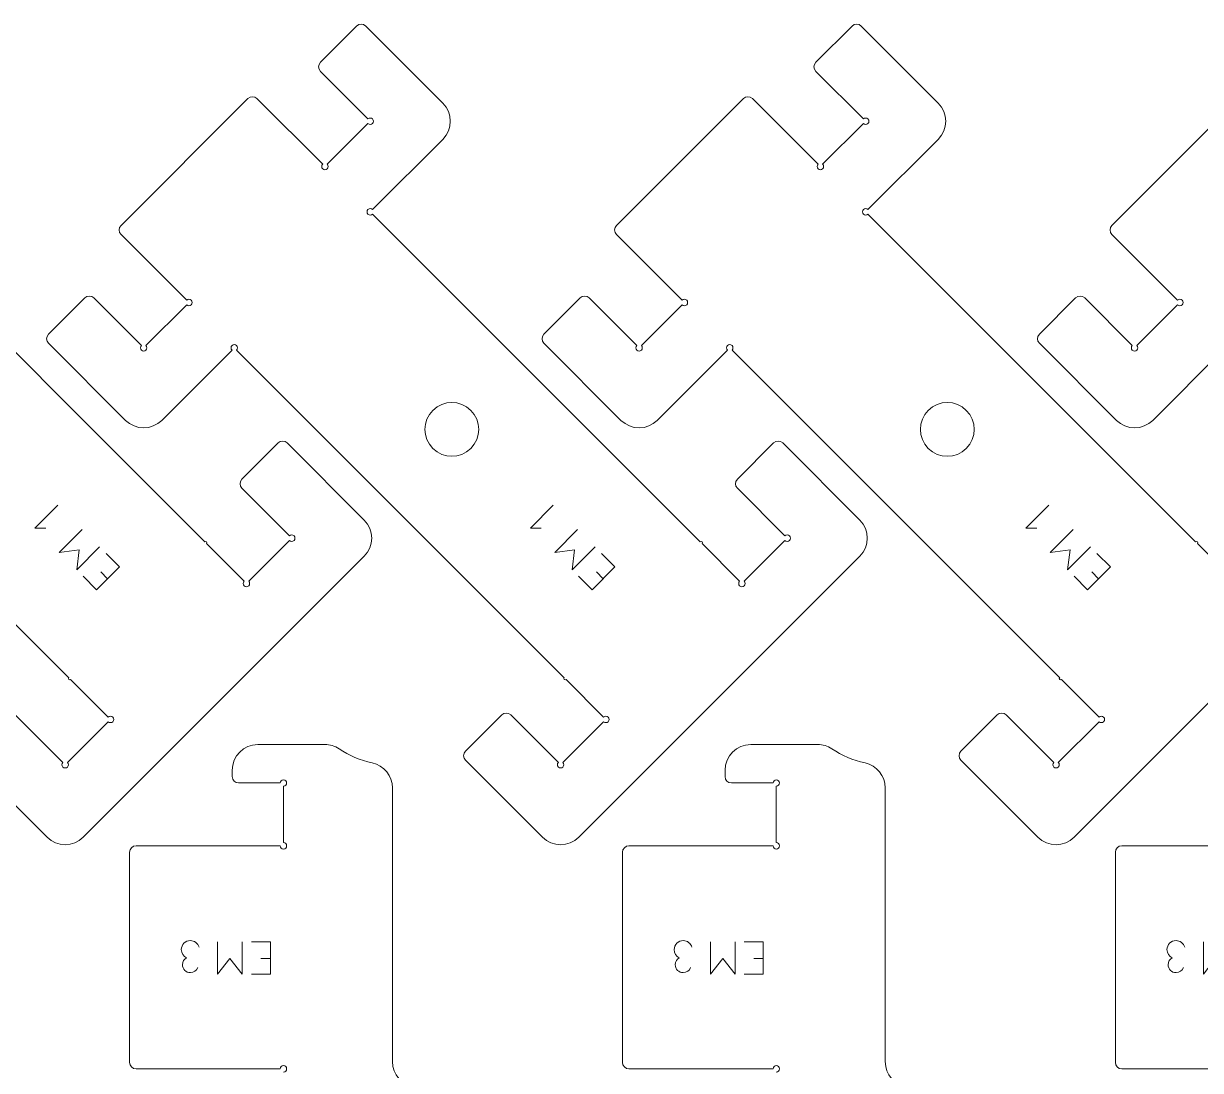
# Model space of a CAD drawing. Header units: inches. Extents: x 2 to 349, y -345 to -5.
# Drawn here: x 78.7 to 170.5, y -179.8 to -98.1 of the extents above; entities that cross this region are included whole.
import ezdxf

# ---------------------------------------------------------------- set-up
doc = ezdxf.new("R2010")
doc.units = ezdxf.units.IN
doc.header["$MEASUREMENT"] = 0
for name, color, linetype in [('exterieur', 7, 'Continuous'), ('gravure', 7, 'Continuous'), ('interieur', 7, 'Continuous')]:
    doc.layers.add(name, color=color, linetype=linetype)

# ---------------------------------------------------------------- blocks, each defined once
blk = doc.blocks.new('block 660')
at = {"layer": 'exterieur', "lineweight": 0}
blk.add_lwpolyline([(85.298, -152.559), (82.117, -155.741)], dxfattribs=at)
blk = doc.blocks.new('block 661')
at = {"layer": 'exterieur', "lineweight": 0}
blk.add_lwpolyline([(82.364, -149.271), (85.298, -152.205)], dxfattribs=at)
blk = doc.blocks.new('block 662')
at = {"layer": 'exterieur', "lineweight": 0}
blk.add_lwpolyline([(56.66, -123.567), (82.222, -149.129)], dxfattribs=at)
blk = doc.blocks.new('block 676')
at = {"layer": 'exterieur', "lineweight": 0}
blk.add_lwpolyline([(92.829, -138.523), (67.267, -112.961)], dxfattribs=at)
blk = doc.blocks.new('block 677')
at = {"layer": 'exterieur', "lineweight": 0}
blk.add_lwpolyline([(95.905, -141.598), (92.97, -138.664)], dxfattribs=at)
blk = doc.blocks.new('block 678')
at = {"layer": 'exterieur', "lineweight": 0}
blk.add_lwpolyline([(99.441, -138.417), (96.259, -141.598)], dxfattribs=at)
blk = doc.blocks.new('block 679')
at = {"layer": 'exterieur', "lineweight": 0}
blk.add_lwpolyline([(95.728, -134.351), (99.44, -138.063)], dxfattribs=at)
blk = doc.blocks.new('block 680')
at = {"layer": 'exterieur', "lineweight": 0}
blk.add_lwpolyline([(98.557, -130.815), (95.728, -133.644)], dxfattribs=at)
blk = doc.blocks.new('block 681')
at = {"layer": 'exterieur', "lineweight": 0}
blk.add_lwpolyline([(105.274, -136.826), (99.264, -130.815)], dxfattribs=at)
blk = doc.blocks.new('block 682')
at = {"layer": 'exterieur', "lineweight": 0}
blk.add_lwpolyline([(83.353, -161.574), (105.274, -139.653)], dxfattribs=at)
blk = doc.blocks.new('block 683')
at = {"layer": 'exterieur', "lineweight": 0}
blk.add_lwpolyline([(74.515, -155.563), (80.525, -161.574)], dxfattribs=at)
blk = doc.blocks.new('block 685')
at = {"layer": 'exterieur', "lineweight": 0}
blk.add_lwpolyline([(81.762, -155.741), (78.05, -152.028)], dxfattribs=at)
blk = doc.blocks.new('block 686')
at = {"layer": 'exterieur', "lineweight": 0}
blk.add_open_spline([(81.762, -155.741), (81.665, -155.838), (81.665, -155.996), (81.763, -156.094), (81.86, -156.192), (82.019, -156.192), (82.116, -156.094), (82.214, -155.996), (82.214, -155.838), (82.117, -155.741)], degree=3, knots=[0, 0, 0, 0, 1, 1, 1, 2, 2, 2, 3, 3, 3, 3], dxfattribs=at)
blk = doc.blocks.new('block 687')
at = {"layer": 'exterieur', "lineweight": 0}
blk.add_open_spline([(85.298, -152.559), (85.396, -152.656), (85.554, -152.656), (85.652, -152.559), (85.749, -152.461), (85.749, -152.302), (85.652, -152.205), (85.554, -152.107), (85.396, -152.107), (85.298, -152.205)], degree=3, knots=[0, 0, 0, 0, 1, 1, 1, 2, 2, 2, 3, 3, 3, 3], dxfattribs=at)
blk = doc.blocks.new('block 688')
at = {"layer": 'exterieur', "lineweight": 0}
blk.add_open_spline([(82.222, -149.129), (82.183, -149.168), (82.183, -149.231), (82.223, -149.271), (82.261, -149.309), (82.325, -149.309), (82.364, -149.271)], degree=3, knots=[0, 0, 0, 0, 1, 1, 1, 2, 2, 2, 2], dxfattribs=at)
blk = doc.blocks.new('block 703')
at = {"layer": 'exterieur', "lineweight": 0}
blk.add_open_spline([(92.97, -138.664), (93.009, -138.625), (93.009, -138.561), (92.97, -138.523), (92.931, -138.483), (92.868, -138.483), (92.829, -138.523)], degree=3, knots=[0, 0, 0, 0, 1, 1, 1, 2, 2, 2, 2], dxfattribs=at)
blk = doc.blocks.new('block 704')
at = {"layer": 'exterieur', "lineweight": 0}
blk.add_open_spline([(95.905, -141.598), (95.807, -141.696), (95.807, -141.854), (95.905, -141.952), (96.002, -142.05), (96.161, -142.05), (96.258, -141.952), (96.356, -141.854), (96.356, -141.696), (96.259, -141.598)], degree=3, knots=[0, 0, 0, 0, 1, 1, 1, 2, 2, 2, 3, 3, 3, 3], dxfattribs=at)
blk = doc.blocks.new('block 705')
at = {"layer": 'exterieur', "lineweight": 0}
blk.add_open_spline([(99.441, -138.417), (99.538, -138.514), (99.696, -138.514), (99.794, -138.417), (99.891, -138.319), (99.891, -138.16), (99.794, -138.063), (99.696, -137.965), (99.538, -137.965), (99.44, -138.063)], degree=3, knots=[0, 0, 0, 0, 1, 1, 1, 2, 2, 2, 3, 3, 3, 3], dxfattribs=at)
blk = doc.blocks.new('block 706')
at = {"layer": 'exterieur', "lineweight": 0}
blk.add_open_spline([(95.728, -133.644), (95.533, -133.839), (95.533, -134.155), (95.728, -134.351)], degree=3, dxfattribs=at)
blk = doc.blocks.new('block 707')
at = {"layer": 'exterieur', "lineweight": 0}
blk.add_open_spline([(99.264, -130.815), (99.069, -130.62), (98.752, -130.62), (98.557, -130.815)], degree=3, dxfattribs=at)
blk = doc.blocks.new('block 708')
at = {"layer": 'exterieur', "lineweight": 0}
blk.add_open_spline([(105.274, -139.653), (106.055, -138.873), (106.055, -137.606), (105.274, -136.826)], degree=3, dxfattribs=at)
blk = doc.blocks.new('block 709')
at = {"layer": 'exterieur', "lineweight": 0}
blk.add_open_spline([(80.525, -161.574), (81.306, -162.355), (82.573, -162.355), (83.353, -161.574)], degree=3, dxfattribs=at)
blk = doc.blocks.new('block 712')
at = {"layer": 'exterieur', "lineweight": 0}
blk.add_lwpolyline([(123.95, -152.559), (120.768, -155.741)], dxfattribs=at)
blk = doc.blocks.new('block 713')
at = {"layer": 'exterieur', "lineweight": 0}
blk.add_lwpolyline([(121.016, -149.271), (123.95, -152.205)], dxfattribs=at)
blk = doc.blocks.new('block 714')
at = {"layer": 'exterieur', "lineweight": 0}
blk.add_lwpolyline([(95.312, -123.567), (120.874, -149.129)], dxfattribs=at)
blk = doc.blocks.new('block 715')
at = {"layer": 'exterieur', "lineweight": 0}
blk.add_lwpolyline([(94.958, -123.567), (89.478, -129.047)], dxfattribs=at)
blk = doc.blocks.new('block 716')
at = {"layer": 'exterieur', "lineweight": 0}
blk.add_lwpolyline([(86.65, -129.047), (80.64, -123.037)], dxfattribs=at)
blk = doc.blocks.new('block 717')
at = {"layer": 'exterieur', "lineweight": 0}
blk.add_lwpolyline([(80.64, -122.33), (83.468, -119.501)], dxfattribs=at)
blk = doc.blocks.new('block 718')
at = {"layer": 'exterieur', "lineweight": 0}
blk.add_lwpolyline([(84.175, -119.501), (87.887, -123.214)], dxfattribs=at)
blk = doc.blocks.new('block 719')
at = {"layer": 'exterieur', "lineweight": 0}
blk.add_lwpolyline([(88.241, -123.213), (91.423, -120.032)], dxfattribs=at)
blk = doc.blocks.new('block 720')
at = {"layer": 'exterieur', "lineweight": 0}
blk.add_lwpolyline([(86.297, -114.551), (91.423, -119.678)], dxfattribs=at)
blk = doc.blocks.new('block 721')
at = {"layer": 'exterieur', "lineweight": 0}
blk.add_lwpolyline([(96.196, -103.945), (86.297, -113.845)], dxfattribs=at)
blk = doc.blocks.new('block 722')
at = {"layer": 'exterieur', "lineweight": 0}
blk.add_lwpolyline([(102.03, -109.071), (96.903, -103.945)], dxfattribs=at)
blk = doc.blocks.new('block 723')
at = {"layer": 'exterieur', "lineweight": 0}
blk.add_lwpolyline([(105.565, -105.889), (102.383, -109.071)], dxfattribs=at)
blk = doc.blocks.new('block 724')
at = {"layer": 'exterieur', "lineweight": 0}
blk.add_lwpolyline([(101.853, -101.824), (105.565, -105.536)], dxfattribs=at)
blk = doc.blocks.new('block 725')
at = {"layer": 'exterieur', "lineweight": 0}
blk.add_lwpolyline([(104.681, -98.288), (101.853, -101.117)], dxfattribs=at)
blk = doc.blocks.new('block 726')
at = {"layer": 'exterieur', "lineweight": 0}
blk.add_lwpolyline([(111.399, -104.299), (105.388, -98.288)], dxfattribs=at)
blk = doc.blocks.new('block 727')
at = {"layer": 'exterieur', "lineweight": 0}
blk.add_lwpolyline([(105.919, -112.607), (111.399, -107.127)], dxfattribs=at)
blk = doc.blocks.new('block 728')
at = {"layer": 'exterieur', "lineweight": 0}
blk.add_lwpolyline([(131.48, -138.523), (105.918, -112.961)], dxfattribs=at)
blk = doc.blocks.new('block 729')
at = {"layer": 'exterieur', "lineweight": 0}
blk.add_lwpolyline([(134.556, -141.598), (131.622, -138.664)], dxfattribs=at)
blk = doc.blocks.new('block 730')
at = {"layer": 'exterieur', "lineweight": 0}
blk.add_lwpolyline([(138.092, -138.417), (134.91, -141.598)], dxfattribs=at)
blk = doc.blocks.new('block 731')
at = {"layer": 'exterieur', "lineweight": 0}
blk.add_lwpolyline([(134.38, -134.351), (138.092, -138.063)], dxfattribs=at)
blk = doc.blocks.new('block 732')
at = {"layer": 'exterieur', "lineweight": 0}
blk.add_lwpolyline([(137.208, -130.815), (134.38, -133.644)], dxfattribs=at)
blk = doc.blocks.new('block 733')
at = {"layer": 'exterieur', "lineweight": 0}
blk.add_lwpolyline([(143.926, -136.826), (137.915, -130.815)], dxfattribs=at)
blk = doc.blocks.new('block 734')
at = {"layer": 'exterieur', "lineweight": 0}
blk.add_lwpolyline([(122.005, -161.574), (143.926, -139.653)], dxfattribs=at)
blk = doc.blocks.new('block 735')
at = {"layer": 'exterieur', "lineweight": 0}
blk.add_lwpolyline([(113.166, -155.563), (119.177, -161.574)], dxfattribs=at)
blk = doc.blocks.new('block 736')
at = {"layer": 'exterieur', "lineweight": 0}
blk.add_lwpolyline([(115.995, -152.028), (113.166, -154.857)], dxfattribs=at)
blk = doc.blocks.new('block 737')
at = {"layer": 'exterieur', "lineweight": 0}
blk.add_lwpolyline([(120.414, -155.741), (116.702, -152.028)], dxfattribs=at)
blk = doc.blocks.new('block 738')
at = {"layer": 'exterieur', "lineweight": 0}
blk.add_open_spline([(120.414, -155.741), (120.317, -155.838), (120.317, -155.996), (120.415, -156.094), (120.512, -156.192), (120.67, -156.192), (120.767, -156.094), (120.866, -155.996), (120.865, -155.838), (120.768, -155.741)], degree=3, knots=[0, 0, 0, 0, 1, 1, 1, 2, 2, 2, 3, 3, 3, 3], dxfattribs=at)
blk = doc.blocks.new('block 739')
at = {"layer": 'exterieur', "lineweight": 0}
blk.add_open_spline([(123.95, -152.559), (124.047, -152.656), (124.206, -152.656), (124.304, -152.559), (124.401, -152.461), (124.401, -152.302), (124.304, -152.205), (124.206, -152.107), (124.047, -152.107), (123.95, -152.205)], degree=3, knots=[0, 0, 0, 0, 1, 1, 1, 2, 2, 2, 3, 3, 3, 3], dxfattribs=at)
blk = doc.blocks.new('block 740')
at = {"layer": 'exterieur', "lineweight": 0}
blk.add_open_spline([(120.874, -149.129), (120.835, -149.168), (120.835, -149.231), (120.874, -149.271), (120.913, -149.309), (120.976, -149.309), (121.016, -149.271)], degree=3, knots=[0, 0, 0, 0, 1, 1, 1, 2, 2, 2, 2], dxfattribs=at)
blk = doc.blocks.new('block 741')
at = {"layer": 'exterieur', "lineweight": 0}
blk.add_open_spline([(95.312, -123.567), (95.409, -123.47), (95.409, -123.311), (95.312, -123.213), (95.215, -123.116), (95.056, -123.116), (94.958, -123.213), (94.861, -123.311), (94.861, -123.47), (94.958, -123.567)], degree=3, knots=[0, 0, 0, 0, 1, 1, 1, 2, 2, 2, 3, 3, 3, 3], dxfattribs=at)
blk = doc.blocks.new('block 742')
at = {"layer": 'exterieur', "lineweight": 0}
blk.add_open_spline([(86.65, -129.047), (87.431, -129.828), (88.697, -129.828), (89.478, -129.047)], degree=3, dxfattribs=at)
blk = doc.blocks.new('block 743')
at = {"layer": 'exterieur', "lineweight": 0}
blk.add_open_spline([(80.64, -122.33), (80.444, -122.525), (80.444, -122.841), (80.64, -123.037)], degree=3, dxfattribs=at)
blk = doc.blocks.new('block 744')
at = {"layer": 'exterieur', "lineweight": 0}
blk.add_open_spline([(84.175, -119.501), (83.98, -119.306), (83.663, -119.306), (83.468, -119.501)], degree=3, dxfattribs=at)
blk = doc.blocks.new('block 745')
at = {"layer": 'exterieur', "lineweight": 0}
blk.add_open_spline([(87.887, -123.214), (87.79, -123.311), (87.79, -123.469), (87.887, -123.567), (87.985, -123.665), (88.143, -123.665), (88.241, -123.567), (88.339, -123.469), (88.338, -123.311), (88.241, -123.213)], degree=3, knots=[0, 0, 0, 0, 1, 1, 1, 2, 2, 2, 3, 3, 3, 3], dxfattribs=at)
blk = doc.blocks.new('block 746')
at = {"layer": 'exterieur', "lineweight": 0}
blk.add_open_spline([(91.423, -120.032), (91.521, -120.129), (91.679, -120.129), (91.776, -120.032), (91.874, -119.934), (91.874, -119.776), (91.777, -119.678), (91.679, -119.58), (91.521, -119.581), (91.423, -119.678)], degree=3, knots=[0, 0, 0, 0, 1, 1, 1, 2, 2, 2, 3, 3, 3, 3], dxfattribs=at)
blk = doc.blocks.new('block 747')
at = {"layer": 'exterieur', "lineweight": 0}
blk.add_open_spline([(86.297, -113.845), (86.101, -114.04), (86.101, -114.356), (86.297, -114.551)], degree=3, dxfattribs=at)
blk = doc.blocks.new('block 748')
at = {"layer": 'exterieur', "lineweight": 0}
blk.add_open_spline([(96.903, -103.945), (96.708, -103.75), (96.391, -103.75), (96.196, -103.945)], degree=3, dxfattribs=at)
blk = doc.blocks.new('block 749')
at = {"layer": 'exterieur', "lineweight": 0}
blk.add_open_spline([(102.03, -109.071), (101.932, -109.169), (101.932, -109.328), (102.03, -109.425), (102.127, -109.523), (102.285, -109.523), (102.383, -109.425), (102.481, -109.327), (102.481, -109.169), (102.383, -109.071)], degree=3, knots=[0, 0, 0, 0, 1, 1, 1, 2, 2, 2, 3, 3, 3, 3], dxfattribs=at)
blk = doc.blocks.new('block 750')
at = {"layer": 'exterieur', "lineweight": 0}
blk.add_open_spline([(105.565, -105.889), (105.663, -105.987), (105.821, -105.987), (105.918, -105.889), (106.016, -105.792), (106.016, -105.634), (105.918, -105.536), (105.821, -105.438), (105.663, -105.438), (105.565, -105.536)], degree=3, knots=[0, 0, 0, 0, 1, 1, 1, 2, 2, 2, 3, 3, 3, 3], dxfattribs=at)
blk = doc.blocks.new('block 751')
at = {"layer": 'exterieur', "lineweight": 0}
blk.add_open_spline([(101.853, -101.117), (101.658, -101.312), (101.658, -101.629), (101.853, -101.824)], degree=3, dxfattribs=at)
blk = doc.blocks.new('block 752')
at = {"layer": 'exterieur', "lineweight": 0}
blk.add_open_spline([(105.388, -98.288), (105.193, -98.093), (104.877, -98.093), (104.681, -98.288)], degree=3, dxfattribs=at)
blk = doc.blocks.new('block 753')
at = {"layer": 'exterieur', "lineweight": 0}
blk.add_open_spline([(111.399, -107.127), (112.18, -106.346), (112.18, -105.08), (111.399, -104.299)], degree=3, dxfattribs=at)
blk = doc.blocks.new('block 754')
at = {"layer": 'exterieur', "lineweight": 0}
blk.add_open_spline([(105.919, -112.607), (105.821, -112.509), (105.663, -112.509), (105.565, -112.607), (105.467, -112.705), (105.467, -112.863), (105.565, -112.961), (105.663, -113.058), (105.821, -113.058), (105.918, -112.961)], degree=3, knots=[0, 0, 0, 0, 1, 1, 1, 2, 2, 2, 3, 3, 3, 3], dxfattribs=at)
blk = doc.blocks.new('block 755')
at = {"layer": 'exterieur', "lineweight": 0}
blk.add_open_spline([(131.622, -138.664), (131.661, -138.625), (131.661, -138.561), (131.622, -138.523), (131.583, -138.483), (131.52, -138.483), (131.48, -138.523)], degree=3, knots=[0, 0, 0, 0, 1, 1, 1, 2, 2, 2, 2], dxfattribs=at)
blk = doc.blocks.new('block 756')
at = {"layer": 'exterieur', "lineweight": 0}
blk.add_open_spline([(134.556, -141.598), (134.459, -141.696), (134.459, -141.854), (134.556, -141.952), (134.654, -142.05), (134.812, -142.05), (134.91, -141.952), (135.007, -141.854), (135.007, -141.696), (134.91, -141.598)], degree=3, knots=[0, 0, 0, 0, 1, 1, 1, 2, 2, 2, 3, 3, 3, 3], dxfattribs=at)
blk = doc.blocks.new('block 757')
at = {"layer": 'exterieur', "lineweight": 0}
blk.add_open_spline([(138.092, -138.417), (138.189, -138.514), (138.348, -138.514), (138.445, -138.417), (138.543, -138.319), (138.543, -138.16), (138.446, -138.063), (138.348, -137.965), (138.189, -137.965), (138.092, -138.063)], degree=3, knots=[0, 0, 0, 0, 1, 1, 1, 2, 2, 2, 3, 3, 3, 3], dxfattribs=at)
blk = doc.blocks.new('block 758')
at = {"layer": 'exterieur', "lineweight": 0}
blk.add_open_spline([(134.38, -133.644), (134.184, -133.839), (134.184, -134.155), (134.38, -134.351)], degree=3, dxfattribs=at)
blk = doc.blocks.new('block 759')
at = {"layer": 'exterieur', "lineweight": 0}
blk.add_open_spline([(137.915, -130.815), (137.72, -130.62), (137.403, -130.62), (137.208, -130.815)], degree=3, dxfattribs=at)
blk = doc.blocks.new('block 760')
at = {"layer": 'exterieur', "lineweight": 0}
blk.add_open_spline([(143.926, -139.653), (144.707, -138.873), (144.707, -137.606), (143.926, -136.826)], degree=3, dxfattribs=at)
blk = doc.blocks.new('block 761')
at = {"layer": 'exterieur', "lineweight": 0}
blk.add_open_spline([(119.177, -161.574), (119.958, -162.355), (121.224, -162.355), (122.005, -161.574)], degree=3, dxfattribs=at)
blk = doc.blocks.new('block 762')
at = {"layer": 'exterieur', "lineweight": 0}
blk.add_open_spline([(113.166, -154.857), (112.971, -155.052), (112.971, -155.368), (113.166, -155.563)], degree=3, dxfattribs=at)
blk = doc.blocks.new('block 763')
at = {"layer": 'exterieur', "lineweight": 0}
blk.add_open_spline([(116.702, -152.028), (116.507, -151.833), (116.19, -151.833), (115.995, -152.028)], degree=3, dxfattribs=at)
blk = doc.blocks.new('block 764')
at = {"layer": 'exterieur', "lineweight": 0}
blk.add_lwpolyline([(162.602, -152.559), (159.42, -155.741)], dxfattribs=at)
blk = doc.blocks.new('block 765')
at = {"layer": 'exterieur', "lineweight": 0}
blk.add_lwpolyline([(159.667, -149.271), (162.602, -152.205)], dxfattribs=at)
blk = doc.blocks.new('block 766')
at = {"layer": 'exterieur', "lineweight": 0}
blk.add_lwpolyline([(133.964, -123.567), (159.525, -149.129)], dxfattribs=at)
blk = doc.blocks.new('block 767')
at = {"layer": 'exterieur', "lineweight": 0}
blk.add_lwpolyline([(133.61, -123.567), (128.13, -129.047)], dxfattribs=at)
blk = doc.blocks.new('block 768')
at = {"layer": 'exterieur', "lineweight": 0}
blk.add_lwpolyline([(125.302, -129.047), (119.291, -123.037)], dxfattribs=at)
blk = doc.blocks.new('block 769')
at = {"layer": 'exterieur', "lineweight": 0}
blk.add_lwpolyline([(119.291, -122.33), (122.12, -119.501)], dxfattribs=at)
blk = doc.blocks.new('block 770')
at = {"layer": 'exterieur', "lineweight": 0}
blk.add_lwpolyline([(122.827, -119.501), (126.539, -123.214)], dxfattribs=at)
blk = doc.blocks.new('block 771')
at = {"layer": 'exterieur', "lineweight": 0}
blk.add_lwpolyline([(126.893, -123.213), (130.074, -120.032)], dxfattribs=at)
blk = doc.blocks.new('block 772')
at = {"layer": 'exterieur', "lineweight": 0}
blk.add_lwpolyline([(124.948, -114.551), (130.074, -119.678)], dxfattribs=at)
blk = doc.blocks.new('block 773')
at = {"layer": 'exterieur', "lineweight": 0}
blk.add_lwpolyline([(134.848, -103.945), (124.948, -113.845)], dxfattribs=at)
blk = doc.blocks.new('block 774')
at = {"layer": 'exterieur', "lineweight": 0}
blk.add_lwpolyline([(140.681, -109.071), (135.555, -103.945)], dxfattribs=at)
blk = doc.blocks.new('block 775')
at = {"layer": 'exterieur', "lineweight": 0}
blk.add_lwpolyline([(144.217, -105.889), (141.035, -109.071)], dxfattribs=at)
blk = doc.blocks.new('block 776')
at = {"layer": 'exterieur', "lineweight": 0}
blk.add_lwpolyline([(140.504, -101.824), (144.217, -105.536)], dxfattribs=at)
blk = doc.blocks.new('block 777')
at = {"layer": 'exterieur', "lineweight": 0}
blk.add_lwpolyline([(143.333, -98.288), (140.504, -101.117)], dxfattribs=at)
blk = doc.blocks.new('block 778')
at = {"layer": 'exterieur', "lineweight": 0}
blk.add_lwpolyline([(150.05, -104.299), (144.04, -98.288)], dxfattribs=at)
blk = doc.blocks.new('block 779')
at = {"layer": 'exterieur', "lineweight": 0}
blk.add_lwpolyline([(144.57, -112.607), (150.05, -107.127)], dxfattribs=at)
blk = doc.blocks.new('block 780')
at = {"layer": 'exterieur', "lineweight": 0}
blk.add_lwpolyline([(170.132, -138.523), (144.57, -112.961)], dxfattribs=at)
blk = doc.blocks.new('block 781')
at = {"layer": 'exterieur', "lineweight": 0}
blk.add_lwpolyline([(173.208, -141.598), (170.273, -138.664)], dxfattribs=at)
blk = doc.blocks.new('block 786')
at = {"layer": 'exterieur', "lineweight": 0}
blk.add_lwpolyline([(160.657, -161.574), (182.577, -139.653)], dxfattribs=at)
blk = doc.blocks.new('block 787')
at = {"layer": 'exterieur', "lineweight": 0}
blk.add_lwpolyline([(151.818, -155.563), (157.828, -161.574)], dxfattribs=at)
blk = doc.blocks.new('block 788')
at = {"layer": 'exterieur', "lineweight": 0}
blk.add_lwpolyline([(154.647, -152.028), (151.818, -154.857)], dxfattribs=at)
blk = doc.blocks.new('block 789')
at = {"layer": 'exterieur', "lineweight": 0}
blk.add_lwpolyline([(159.066, -155.741), (155.353, -152.028)], dxfattribs=at)
blk = doc.blocks.new('block 790')
at = {"layer": 'exterieur', "lineweight": 0}
blk.add_open_spline([(159.066, -155.741), (158.968, -155.838), (158.968, -155.996), (159.066, -156.094), (159.163, -156.192), (159.322, -156.192), (159.419, -156.094), (159.517, -155.996), (159.517, -155.838), (159.42, -155.741)], degree=3, knots=[0, 0, 0, 0, 1, 1, 1, 2, 2, 2, 3, 3, 3, 3], dxfattribs=at)
blk = doc.blocks.new('block 791')
at = {"layer": 'exterieur', "lineweight": 0}
blk.add_open_spline([(162.602, -152.559), (162.699, -152.656), (162.857, -152.656), (162.955, -152.559), (163.052, -152.461), (163.053, -152.302), (162.955, -152.205), (162.857, -152.107), (162.699, -152.107), (162.602, -152.205)], degree=3, knots=[0, 0, 0, 0, 1, 1, 1, 2, 2, 2, 3, 3, 3, 3], dxfattribs=at)
blk = doc.blocks.new('block 792')
at = {"layer": 'exterieur', "lineweight": 0}
blk.add_open_spline([(159.525, -149.129), (159.487, -149.168), (159.487, -149.231), (159.526, -149.271), (159.564, -149.309), (159.628, -149.309), (159.667, -149.271)], degree=3, knots=[0, 0, 0, 0, 1, 1, 1, 2, 2, 2, 2], dxfattribs=at)
blk = doc.blocks.new('block 793')
at = {"layer": 'exterieur', "lineweight": 0}
blk.add_open_spline([(133.964, -123.567), (134.061, -123.47), (134.061, -123.311), (133.964, -123.213), (133.866, -123.116), (133.708, -123.116), (133.61, -123.213), (133.512, -123.311), (133.512, -123.47), (133.61, -123.567)], degree=3, knots=[0, 0, 0, 0, 1, 1, 1, 2, 2, 2, 3, 3, 3, 3], dxfattribs=at)
blk = doc.blocks.new('block 794')
at = {"layer": 'exterieur', "lineweight": 0}
blk.add_open_spline([(125.302, -129.047), (126.083, -129.828), (127.349, -129.828), (128.13, -129.047)], degree=3, dxfattribs=at)
blk = doc.blocks.new('block 795')
at = {"layer": 'exterieur', "lineweight": 0}
blk.add_open_spline([(119.291, -122.33), (119.096, -122.525), (119.096, -122.841), (119.291, -123.037)], degree=3, dxfattribs=at)
blk = doc.blocks.new('block 796')
at = {"layer": 'exterieur', "lineweight": 0}
blk.add_open_spline([(122.827, -119.501), (122.631, -119.306), (122.315, -119.306), (122.12, -119.501)], degree=3, dxfattribs=at)
blk = doc.blocks.new('block 797')
at = {"layer": 'exterieur', "lineweight": 0}
blk.add_open_spline([(126.539, -123.214), (126.441, -123.311), (126.441, -123.469), (126.539, -123.567), (126.637, -123.665), (126.795, -123.665), (126.893, -123.567), (126.99, -123.469), (126.99, -123.311), (126.893, -123.213)], degree=3, knots=[0, 0, 0, 0, 1, 1, 1, 2, 2, 2, 3, 3, 3, 3], dxfattribs=at)
blk = doc.blocks.new('block 798')
at = {"layer": 'exterieur', "lineweight": 0}
blk.add_open_spline([(130.074, -120.032), (130.172, -120.129), (130.33, -120.129), (130.428, -120.032), (130.526, -119.934), (130.526, -119.776), (130.428, -119.678), (130.331, -119.58), (130.172, -119.581), (130.074, -119.678)], degree=3, knots=[0, 0, 0, 0, 1, 1, 1, 2, 2, 2, 3, 3, 3, 3], dxfattribs=at)
blk = doc.blocks.new('block 799')
at = {"layer": 'exterieur', "lineweight": 0}
blk.add_open_spline([(124.948, -113.845), (124.753, -114.04), (124.753, -114.356), (124.948, -114.551)], degree=3, dxfattribs=at)
blk = doc.blocks.new('block 800')
at = {"layer": 'exterieur', "lineweight": 0}
blk.add_open_spline([(135.555, -103.945), (135.359, -103.75), (135.043, -103.75), (134.848, -103.945)], degree=3, dxfattribs=at)
blk = doc.blocks.new('block 801')
at = {"layer": 'exterieur', "lineweight": 0}
blk.add_open_spline([(140.681, -109.071), (140.583, -109.169), (140.583, -109.328), (140.681, -109.425), (140.779, -109.523), (140.937, -109.523), (141.035, -109.425), (141.132, -109.327), (141.132, -109.169), (141.035, -109.071)], degree=3, knots=[0, 0, 0, 0, 1, 1, 1, 2, 2, 2, 3, 3, 3, 3], dxfattribs=at)
blk = doc.blocks.new('block 802')
at = {"layer": 'exterieur', "lineweight": 0}
blk.add_open_spline([(144.217, -105.889), (144.314, -105.987), (144.473, -105.987), (144.57, -105.889), (144.668, -105.792), (144.668, -105.634), (144.57, -105.536), (144.472, -105.438), (144.314, -105.438), (144.217, -105.536)], degree=3, knots=[0, 0, 0, 0, 1, 1, 1, 2, 2, 2, 3, 3, 3, 3], dxfattribs=at)
blk = doc.blocks.new('block 803')
at = {"layer": 'exterieur', "lineweight": 0}
blk.add_open_spline([(140.504, -101.117), (140.309, -101.312), (140.309, -101.629), (140.504, -101.824)], degree=3, dxfattribs=at)
blk = doc.blocks.new('block 804')
at = {"layer": 'exterieur', "lineweight": 0}
blk.add_open_spline([(144.04, -98.288), (143.844, -98.093), (143.528, -98.093), (143.333, -98.288)], degree=3, dxfattribs=at)
blk = doc.blocks.new('block 805')
at = {"layer": 'exterieur', "lineweight": 0}
blk.add_open_spline([(150.05, -107.127), (150.831, -106.346), (150.831, -105.08), (150.05, -104.299)], degree=3, dxfattribs=at)
blk = doc.blocks.new('block 806')
at = {"layer": 'exterieur', "lineweight": 0}
blk.add_open_spline([(144.57, -112.607), (144.473, -112.509), (144.314, -112.509), (144.217, -112.607), (144.119, -112.705), (144.119, -112.863), (144.217, -112.961), (144.314, -113.058), (144.472, -113.058), (144.57, -112.961)], degree=3, knots=[0, 0, 0, 0, 1, 1, 1, 2, 2, 2, 3, 3, 3, 3], dxfattribs=at)
blk = doc.blocks.new('block 807')
at = {"layer": 'exterieur', "lineweight": 0}
blk.add_open_spline([(170.273, -138.664), (170.312, -138.625), (170.312, -138.561), (170.273, -138.523), (170.235, -138.483), (170.171, -138.483), (170.132, -138.523)], degree=3, knots=[0, 0, 0, 0, 1, 1, 1, 2, 2, 2, 2], dxfattribs=at)
blk = doc.blocks.new('block 813')
at = {"layer": 'exterieur', "lineweight": 0}
blk.add_open_spline([(157.828, -161.574), (158.609, -162.355), (159.876, -162.355), (160.657, -161.574)], degree=3, dxfattribs=at)
blk = doc.blocks.new('block 814')
at = {"layer": 'exterieur', "lineweight": 0}
blk.add_open_spline([(151.818, -154.857), (151.623, -155.052), (151.623, -155.368), (151.818, -155.563)], degree=3, dxfattribs=at)
blk = doc.blocks.new('block 815')
at = {"layer": 'exterieur', "lineweight": 0}
blk.add_open_spline([(155.353, -152.028), (155.158, -151.833), (154.842, -151.833), (154.647, -152.028)], degree=3, dxfattribs=at)
blk = doc.blocks.new('block 819')
at = {"layer": 'exterieur', "lineweight": 0}
blk.add_lwpolyline([(172.261, -123.567), (166.782, -129.047)], dxfattribs=at)
blk = doc.blocks.new('block 820')
at = {"layer": 'exterieur', "lineweight": 0}
blk.add_lwpolyline([(163.953, -129.047), (157.943, -123.037)], dxfattribs=at)
blk = doc.blocks.new('block 821')
at = {"layer": 'exterieur', "lineweight": 0}
blk.add_lwpolyline([(157.943, -122.33), (160.771, -119.501)], dxfattribs=at)
blk = doc.blocks.new('block 822')
at = {"layer": 'exterieur', "lineweight": 0}
blk.add_lwpolyline([(161.478, -119.501), (165.191, -123.214)], dxfattribs=at)
blk = doc.blocks.new('block 823')
at = {"layer": 'exterieur', "lineweight": 0}
blk.add_lwpolyline([(165.544, -123.213), (168.726, -120.032)], dxfattribs=at)
blk = doc.blocks.new('block 824')
at = {"layer": 'exterieur', "lineweight": 0}
blk.add_lwpolyline([(163.6, -114.551), (168.726, -119.678)], dxfattribs=at)
blk = doc.blocks.new('block 825')
at = {"layer": 'exterieur', "lineweight": 0}
blk.add_lwpolyline([(173.499, -103.945), (163.6, -113.845)], dxfattribs=at)
blk = doc.blocks.new('block 846')
at = {"layer": 'exterieur', "lineweight": 0}
blk.add_open_spline([(163.953, -129.047), (164.734, -129.828), (166, -129.828), (166.782, -129.047)], degree=3, dxfattribs=at)
blk = doc.blocks.new('block 847')
at = {"layer": 'exterieur', "lineweight": 0}
blk.add_open_spline([(157.943, -122.33), (157.747, -122.525), (157.747, -122.841), (157.943, -123.037)], degree=3, dxfattribs=at)
blk = doc.blocks.new('block 848')
at = {"layer": 'exterieur', "lineweight": 0}
blk.add_open_spline([(161.478, -119.501), (161.283, -119.306), (160.966, -119.306), (160.771, -119.501)], degree=3, dxfattribs=at)
blk = doc.blocks.new('block 849')
at = {"layer": 'exterieur', "lineweight": 0}
blk.add_open_spline([(165.191, -123.214), (165.093, -123.311), (165.093, -123.469), (165.191, -123.567), (165.288, -123.665), (165.446, -123.665), (165.544, -123.567), (165.642, -123.469), (165.642, -123.311), (165.544, -123.213)], degree=3, knots=[0, 0, 0, 0, 1, 1, 1, 2, 2, 2, 3, 3, 3, 3], dxfattribs=at)
blk = doc.blocks.new('block 850')
at = {"layer": 'exterieur', "lineweight": 0}
blk.add_open_spline([(168.726, -120.032), (168.824, -120.129), (168.982, -120.129), (169.079, -120.032), (169.177, -119.934), (169.177, -119.776), (169.08, -119.678), (168.982, -119.58), (168.824, -119.581), (168.726, -119.678)], degree=3, knots=[0, 0, 0, 0, 1, 1, 1, 2, 2, 2, 3, 3, 3, 3], dxfattribs=at)
blk = doc.blocks.new('block 851')
at = {"layer": 'exterieur', "lineweight": 0}
blk.add_open_spline([(163.6, -113.845), (163.404, -114.04), (163.404, -114.356), (163.6, -114.551)], degree=3, dxfattribs=at)
blk = doc.blocks.new('block 2152')
at = {"layer": 'exterieur', "lineweight": 0}
blk.add_lwpolyline([(98.721, -162.239), (87.47, -162.239)], dxfattribs=at)
blk = doc.blocks.new('block 2153')
at = {"layer": 'exterieur', "lineweight": 0}
blk.add_open_spline([(87.47, -162.239), (87.194, -162.239), (86.97, -162.463), (86.97, -162.74)], degree=3, dxfattribs=at)
blk = doc.blocks.new('block 2154')
at = {"layer": 'exterieur', "lineweight": 0}
blk.add_lwpolyline([(86.97, -162.74), (86.97, -179.139)], dxfattribs=at)
blk = doc.blocks.new('block 2155')
at = {"layer": 'exterieur', "lineweight": 0}
blk.add_open_spline([(86.97, -179.139), (86.97, -179.415), (87.194, -179.639), (87.47, -179.639)], degree=3, dxfattribs=at)
blk = doc.blocks.new('block 2156')
at = {"layer": 'exterieur', "lineweight": 0}
blk.add_lwpolyline([(87.47, -179.639), (98.721, -179.639)], dxfattribs=at)
blk = doc.blocks.new('block 2157')
at = {"layer": 'exterieur', "lineweight": 0}
blk.add_open_spline([(98.97, -179.889), (99.109, -179.889), (99.22, -179.777), (99.22, -179.639), (99.22, -179.501), (99.109, -179.389), (98.97, -179.389), (98.832, -179.389), (98.721, -179.501), (98.721, -179.639)], degree=3, knots=[0, 0, 0, 0, 1, 1, 1, 2, 2, 2, 3, 3, 3, 3], dxfattribs=at)
blk = doc.blocks.new('block 2172')
at = {"layer": 'exterieur', "lineweight": 0}
blk.add_open_spline([(107.47, -179.078), (107.47, -180.076), (108.206, -180.921), (109.194, -181.059)], degree=3, dxfattribs=at)
blk = doc.blocks.new('block 2173')
at = {"layer": 'exterieur', "lineweight": 0}
blk.add_lwpolyline([(107.47, -179.078), (107.47, -157.726)], dxfattribs=at)
blk = doc.blocks.new('block 2174')
at = {"layer": 'exterieur', "lineweight": 0}
blk.add_open_spline([(107.47, -157.726), (107.47, -156.784), (106.812, -155.969), (105.892, -155.771)], degree=3, dxfattribs=at)
blk = doc.blocks.new('block 2175')
at = {"layer": 'exterieur', "lineweight": 0}
blk.add_open_spline([(103.305, -154.676), (104.09, -155.201), (104.968, -155.572), (105.892, -155.771)], degree=3, dxfattribs=at)
blk = doc.blocks.new('block 2176')
at = {"layer": 'exterieur', "lineweight": 0}
blk.add_open_spline([(103.305, -154.676), (102.976, -154.456), (102.589, -154.339), (102.194, -154.339)], degree=3, dxfattribs=at)
blk = doc.blocks.new('block 2177')
at = {"layer": 'exterieur', "lineweight": 0}
blk.add_lwpolyline([(102.194, -154.339), (96.97, -154.339)], dxfattribs=at)
blk = doc.blocks.new('block 2178')
at = {"layer": 'exterieur', "lineweight": 0}
blk.add_open_spline([(96.97, -154.339), (95.866, -154.339), (94.97, -155.235), (94.97, -156.339)], degree=3, dxfattribs=at)
blk = doc.blocks.new('block 2179')
at = {"layer": 'exterieur', "lineweight": 0}
blk.add_lwpolyline([(94.97, -156.339), (94.97, -156.84)], dxfattribs=at)
blk = doc.blocks.new('block 2180')
at = {"layer": 'exterieur', "lineweight": 0}
blk.add_open_spline([(94.97, -156.84), (94.97, -157.115), (95.194, -157.339), (95.47, -157.339)], degree=3, dxfattribs=at)
blk = doc.blocks.new('block 2181')
at = {"layer": 'exterieur', "lineweight": 0}
blk.add_lwpolyline([(95.47, -157.339), (98.721, -157.339)], dxfattribs=at)
blk = doc.blocks.new('block 2182')
at = {"layer": 'exterieur', "lineweight": 0}
blk.add_open_spline([(98.97, -157.589), (99.109, -157.589), (99.22, -157.478), (99.22, -157.339), (99.22, -157.201), (99.109, -157.089), (98.97, -157.089), (98.832, -157.089), (98.721, -157.201), (98.721, -157.339)], degree=3, knots=[0, 0, 0, 0, 1, 1, 1, 2, 2, 2, 3, 3, 3, 3], dxfattribs=at)
blk = doc.blocks.new('block 2183')
at = {"layer": 'exterieur', "lineweight": 0}
blk.add_lwpolyline([(98.97, -157.589), (98.97, -161.989)], dxfattribs=at)
blk = doc.blocks.new('block 2184')
at = {"layer": 'exterieur', "lineweight": 0}
blk.add_open_spline([(98.721, -162.239), (98.721, -162.377), (98.832, -162.489), (98.97, -162.489), (99.109, -162.489), (99.22, -162.377), (99.22, -162.239), (99.22, -162.101), (99.109, -161.989), (98.97, -161.989)], degree=3, knots=[0, 0, 0, 0, 1, 1, 1, 2, 2, 2, 3, 3, 3, 3], dxfattribs=at)
blk = doc.blocks.new('block 2185')
at = {"layer": 'exterieur', "lineweight": 0}
blk.add_lwpolyline([(137.169, -162.239), (125.919, -162.239)], dxfattribs=at)
blk = doc.blocks.new('block 2186')
at = {"layer": 'exterieur', "lineweight": 0}
blk.add_open_spline([(125.919, -162.239), (125.643, -162.239), (125.419, -162.463), (125.419, -162.74)], degree=3, dxfattribs=at)
blk = doc.blocks.new('block 2187')
at = {"layer": 'exterieur', "lineweight": 0}
blk.add_lwpolyline([(125.419, -162.74), (125.419, -179.139)], dxfattribs=at)
blk = doc.blocks.new('block 2188')
at = {"layer": 'exterieur', "lineweight": 0}
blk.add_open_spline([(125.419, -179.139), (125.419, -179.415), (125.643, -179.639), (125.919, -179.639)], degree=3, dxfattribs=at)
blk = doc.blocks.new('block 2189')
at = {"layer": 'exterieur', "lineweight": 0}
blk.add_lwpolyline([(125.919, -179.639), (137.169, -179.639)], dxfattribs=at)
blk = doc.blocks.new('block 2190')
at = {"layer": 'exterieur', "lineweight": 0}
blk.add_open_spline([(137.419, -179.889), (137.557, -179.889), (137.669, -179.777), (137.669, -179.639), (137.669, -179.501), (137.557, -179.389), (137.419, -179.389), (137.281, -179.389), (137.169, -179.501), (137.169, -179.639)], degree=3, knots=[0, 0, 0, 0, 1, 1, 1, 2, 2, 2, 3, 3, 3, 3], dxfattribs=at)
blk = doc.blocks.new('block 2205')
at = {"layer": 'exterieur', "lineweight": 0}
blk.add_open_spline([(145.919, -179.078), (145.919, -180.076), (146.655, -180.921), (147.643, -181.059)], degree=3, dxfattribs=at)
blk = doc.blocks.new('block 2206')
at = {"layer": 'exterieur', "lineweight": 0}
blk.add_lwpolyline([(145.919, -179.078), (145.919, -157.726)], dxfattribs=at)
blk = doc.blocks.new('block 2207')
at = {"layer": 'exterieur', "lineweight": 0}
blk.add_open_spline([(145.919, -157.726), (145.919, -156.784), (145.261, -155.969), (144.34, -155.771)], degree=3, dxfattribs=at)
blk = doc.blocks.new('block 2208')
at = {"layer": 'exterieur', "lineweight": 0}
blk.add_open_spline([(141.753, -154.676), (142.539, -155.201), (143.416, -155.572), (144.34, -155.771)], degree=3, dxfattribs=at)
blk = doc.blocks.new('block 2209')
at = {"layer": 'exterieur', "lineweight": 0}
blk.add_open_spline([(141.753, -154.676), (141.424, -154.456), (141.038, -154.339), (140.642, -154.339)], degree=3, dxfattribs=at)
blk = doc.blocks.new('block 2210')
at = {"layer": 'exterieur', "lineweight": 0}
blk.add_lwpolyline([(140.642, -154.339), (135.419, -154.339)], dxfattribs=at)
blk = doc.blocks.new('block 2211')
at = {"layer": 'exterieur', "lineweight": 0}
blk.add_open_spline([(135.419, -154.339), (134.314, -154.339), (133.419, -155.235), (133.419, -156.339)], degree=3, dxfattribs=at)
blk = doc.blocks.new('block 2212')
at = {"layer": 'exterieur', "lineweight": 0}
blk.add_lwpolyline([(133.419, -156.339), (133.419, -156.84)], dxfattribs=at)
blk = doc.blocks.new('block 2213')
at = {"layer": 'exterieur', "lineweight": 0}
blk.add_open_spline([(133.419, -156.84), (133.419, -157.115), (133.642, -157.339), (133.919, -157.339)], degree=3, dxfattribs=at)
blk = doc.blocks.new('block 2214')
at = {"layer": 'exterieur', "lineweight": 0}
blk.add_lwpolyline([(133.919, -157.339), (137.169, -157.339)], dxfattribs=at)
blk = doc.blocks.new('block 2215')
at = {"layer": 'exterieur', "lineweight": 0}
blk.add_open_spline([(137.419, -157.589), (137.557, -157.589), (137.669, -157.478), (137.669, -157.339), (137.669, -157.201), (137.557, -157.089), (137.419, -157.089), (137.281, -157.089), (137.169, -157.201), (137.169, -157.339)], degree=3, knots=[0, 0, 0, 0, 1, 1, 1, 2, 2, 2, 3, 3, 3, 3], dxfattribs=at)
blk = doc.blocks.new('block 2216')
at = {"layer": 'exterieur', "lineweight": 0}
blk.add_lwpolyline([(137.419, -157.589), (137.419, -161.989)], dxfattribs=at)
blk = doc.blocks.new('block 2217')
at = {"layer": 'exterieur', "lineweight": 0}
blk.add_open_spline([(137.169, -162.239), (137.169, -162.377), (137.281, -162.489), (137.419, -162.489), (137.557, -162.489), (137.669, -162.377), (137.669, -162.239), (137.669, -162.101), (137.557, -161.989), (137.419, -161.989)], degree=3, knots=[0, 0, 0, 0, 1, 1, 1, 2, 2, 2, 3, 3, 3, 3], dxfattribs=at)
blk = doc.blocks.new('block 2218')
at = {"layer": 'exterieur', "lineweight": 0}
blk.add_lwpolyline([(175.617, -162.239), (164.367, -162.239)], dxfattribs=at)
blk = doc.blocks.new('block 2219')
at = {"layer": 'exterieur', "lineweight": 0}
blk.add_open_spline([(164.367, -162.239), (164.091, -162.239), (163.867, -162.463), (163.867, -162.74)], degree=3, dxfattribs=at)
blk = doc.blocks.new('block 2220')
at = {"layer": 'exterieur', "lineweight": 0}
blk.add_lwpolyline([(163.867, -162.74), (163.867, -179.139)], dxfattribs=at)
blk = doc.blocks.new('block 2221')
at = {"layer": 'exterieur', "lineweight": 0}
blk.add_open_spline([(163.867, -179.139), (163.867, -179.415), (164.091, -179.639), (164.367, -179.639)], degree=3, dxfattribs=at)
blk = doc.blocks.new('block 2222')
at = {"layer": 'exterieur', "lineweight": 0}
blk.add_lwpolyline([(164.367, -179.639), (175.617, -179.639)], dxfattribs=at)
blk = doc.blocks.new('block 2668')
at = {"layer": 'interieur', "lineweight": 0}
blk.add_open_spline([(113.591, -128.27), (112.771, -127.449), (111.441, -127.449), (110.621, -128.27), (109.801, -129.089), (109.801, -130.419), (110.621, -131.239), (111.441, -132.06), (112.771, -132.059), (113.591, -131.239), (114.411, -130.419), (114.411, -129.089), (113.591, -128.27), (113.591, -128.27), (113.591, -128.27), (113.591, -128.27)], degree=3, knots=[0, 0, 0, 0, 1, 1, 1, 2, 2, 2, 3, 3, 3, 4, 4, 4, 5, 5, 5, 5], dxfattribs=at)
blk = doc.blocks.new('block 2669')
at = {"layer": 'interieur', "lineweight": 0}
blk.add_open_spline([(152.242, -128.27), (151.422, -127.449), (150.092, -127.449), (149.273, -128.27), (148.453, -129.089), (148.452, -130.419), (149.273, -131.239), (150.092, -132.06), (151.422, -132.059), (152.242, -131.239), (153.063, -130.419), (153.063, -129.089), (152.242, -128.27), (152.242, -128.27), (152.242, -128.27), (152.242, -128.27)], degree=3, knots=[0, 0, 0, 0, 1, 1, 1, 2, 2, 2, 3, 3, 3, 4, 4, 4, 5, 5, 5, 5], dxfattribs=at)
blk = doc.blocks.new('block 2828')
at = {"layer": 'gravure', "lineweight": 0}
for points in [[(84.625, -138.921), (82.842, -140.704), (83.03, -139.16), (81.485, -139.347), (83.268, -137.564)], [(86.18, -140.476), (85.129, -139.425)], [(84.397, -142.259), (86.18, -140.476)], [(84.397, -142.259), (83.345, -141.208)], [(85.255, -141.401), (84.729, -140.876)]]:
    blk.add_lwpolyline(points, dxfattribs=at)
blk = doc.blocks.new('block 2827')
at = {"layer": 'gravure', "lineweight": 0}
blk.add_lwpolyline([(81.369, -135.666), (79.587, -137.448), (80.428, -137.448)], dxfattribs=at)
at = {"layer": 'gravure'}
blk.add_blockref('block 2828', (0, 0), dxfattribs=at)
blk = doc.blocks.new('block 2830')
at = {"layer": 'gravure', "lineweight": 0}
for points in [[(123.277, -138.921), (121.493, -140.704), (121.681, -139.16), (120.137, -139.347), (121.92, -137.564)], [(124.832, -140.476), (123.78, -139.425)], [(123.048, -142.259), (124.832, -140.476)], [(123.048, -142.259), (121.997, -141.208)], [(123.907, -141.401), (123.381, -140.876)]]:
    blk.add_lwpolyline(points, dxfattribs=at)
blk = doc.blocks.new('block 2829')
at = {"layer": 'gravure', "lineweight": 0}
blk.add_lwpolyline([(120.021, -135.666), (118.238, -137.448), (119.08, -137.448)], dxfattribs=at)
at = {"layer": 'gravure'}
blk.add_blockref('block 2830', (0, 0), dxfattribs=at)
blk = doc.blocks.new('block 2832')
at = {"layer": 'gravure', "lineweight": 0}
for points in [[(161.928, -138.921), (160.145, -140.704), (160.333, -139.16), (158.788, -139.347), (160.571, -137.564)], [(163.483, -140.476), (162.432, -139.425)], [(161.7, -142.259), (163.483, -140.476)], [(161.7, -142.259), (160.649, -141.208)], [(162.558, -141.401), (162.032, -140.876)]]:
    blk.add_lwpolyline(points, dxfattribs=at)
blk = doc.blocks.new('block 2831')
at = {"layer": 'gravure', "lineweight": 0}
blk.add_lwpolyline([(158.672, -135.666), (156.89, -137.448), (157.731, -137.448)], dxfattribs=at)
at = {"layer": 'gravure'}
blk.add_blockref('block 2832', (0, 0), dxfattribs=at)
blk = doc.blocks.new('block 2843')
at = {"layer": 'gravure', "lineweight": 0}
for points in [[(95.754, -169.724), (95.754, -172.246), (94.794, -171.021), (93.835, -172.246), (93.835, -169.724)], [(97.953, -169.724), (96.466, -169.724)], [(97.953, -172.246), (97.953, -169.724)], [(97.953, -171.032), (97.21, -171.032)], [(97.953, -172.246), (96.466, -172.246)]]:
    blk.add_lwpolyline(points, dxfattribs=at)
blk = doc.blocks.new('block 2844')
at = {"layer": 'gravure', "lineweight": 0}
for points in [[(91.4, -170.976), (91.164, -170.862), (91.001, -170.62), (91.001, -170.34), (91.001, -169.95), (91.317, -169.633), (91.707, -169.633), (92.027, -169.633), (92.297, -169.846), (92.384, -170.137)], [(92.283, -171.745), (92.192, -171.974), (91.968, -172.135), (91.707, -172.135), (91.364, -172.135), (91.086, -171.858), (91.086, -171.515), (91.086, -171.284), (91.213, -171.082), (91.4, -170.976)]]:
    blk.add_open_spline(points, degree=3, knots=[0, 0, 0, 0, 1, 1, 1, 2, 2, 2, 3, 3, 3, 3], dxfattribs=at)
blk = doc.blocks.new('block 2842')
at = {"layer": 'gravure'}
for name in ['block 2844', 'block 2843']:
    blk.add_blockref(name, (0, 0), dxfattribs=at)
blk = doc.blocks.new('block 2846')
at = {"layer": 'gravure', "lineweight": 0}
for points in [[(134.202, -169.724), (134.202, -172.246), (133.242, -171.021), (132.283, -172.246), (132.283, -169.724)], [(136.401, -169.724), (134.915, -169.724)], [(136.401, -172.246), (136.401, -169.724)], [(136.401, -171.032), (135.658, -171.032)], [(136.401, -172.246), (134.915, -172.246)]]:
    blk.add_lwpolyline(points, dxfattribs=at)
blk = doc.blocks.new('block 2847')
at = {"layer": 'gravure', "lineweight": 0}
for points in [[(129.849, -170.976), (129.612, -170.862), (129.449, -170.62), (129.449, -170.34), (129.449, -169.95), (129.765, -169.633), (130.155, -169.633), (130.475, -169.633), (130.745, -169.846), (130.832, -170.137)], [(130.732, -171.745), (130.64, -171.974), (130.416, -172.135), (130.155, -172.135), (129.813, -172.135), (129.535, -171.858), (129.535, -171.515), (129.535, -171.284), (129.661, -171.082), (129.849, -170.976)]]:
    blk.add_open_spline(points, degree=3, knots=[0, 0, 0, 0, 1, 1, 1, 2, 2, 2, 3, 3, 3, 3], dxfattribs=at)
blk = doc.blocks.new('block 2845')
at = {"layer": 'gravure'}
for name in ['block 2847', 'block 2846']:
    blk.add_blockref(name, (0, 0), dxfattribs=at)
blk = doc.blocks.new('block 2849')
at = {"layer": 'gravure', "lineweight": 0}
for points in [[(172.65, -169.724), (172.65, -172.246), (171.691, -171.021), (170.732, -172.246), (170.732, -169.724)], [(174.85, -169.724), (173.363, -169.724)], [(174.85, -172.246), (174.85, -169.724)], [(174.85, -171.032), (174.106, -171.032)], [(174.85, -172.246), (173.363, -172.246)]]:
    blk.add_lwpolyline(points, dxfattribs=at)
blk = doc.blocks.new('block 2850')
at = {"layer": 'gravure', "lineweight": 0}
for points in [[(168.297, -170.976), (168.061, -170.862), (167.897, -170.62), (167.897, -170.34), (167.897, -169.95), (168.214, -169.633), (168.604, -169.633), (168.923, -169.633), (169.193, -169.846), (169.28, -170.137)], [(169.18, -171.745), (169.088, -171.974), (168.865, -172.135), (168.604, -172.135), (168.261, -172.135), (167.983, -171.858), (167.983, -171.515), (167.983, -171.284), (168.11, -171.082), (168.297, -170.976)]]:
    blk.add_open_spline(points, degree=3, knots=[0, 0, 0, 0, 1, 1, 1, 2, 2, 2, 3, 3, 3, 3], dxfattribs=at)
blk = doc.blocks.new('block 2848')
at = {"layer": 'gravure'}
for name in ['block 2850', 'block 2849']:
    blk.add_blockref(name, (0, 0), dxfattribs=at)

msp = doc.modelspace()

# ---------------------------------------------------------------- block references
at = {"layer": 'exterieur'}
for name in ['block 752', 'block 804', 'block 725', 'block 726', 'block 777', 'block 778', 'block 751', 'block 724', 'block 803', 'block 776', 'block 748', 'block 800', 'block 721', 'block 722', 'block 753', 'block 773', 'block 774', 'block 805', 'block 825', 'block 750', 'block 802', 'block 723', 'block 775', 'block 727', 'block 779', 'block 749', 'block 801', 'block 754', 'block 806', 'block 676', 'block 747', 'block 728', 'block 799', 'block 780', 'block 851', 'block 720', 'block 772', 'block 824', 'block 744', 'block 796', 'block 848', 'block 717', 'block 718', 'block 719', 'block 746', 'block 769', 'block 770', 'block 771', 'block 798', 'block 821', 'block 822', 'block 823', 'block 850', 'block 743', 'block 795', 'block 847', 'block 662', 'block 716', 'block 745', 'block 715', 'block 741', 'block 714', 'block 768', 'block 797', 'block 767', 'block 793', 'block 766', 'block 820', 'block 849', 'block 819', 'block 742', 'block 794', 'block 846', 'block 680', 'block 707', 'block 681', 'block 732', 'block 759', 'block 733', 'block 706', 'block 758', 'block 679', 'block 731', 'block 708', 'block 760', 'block 703', 'block 678', 'block 705', 'block 755', 'block 730', 'block 757', 'block 807', 'block 677', 'block 729', 'block 781', 'block 682', 'block 734', 'block 786', 'block 704', 'block 756', 'block 688', 'block 661', 'block 740', 'block 713', 'block 792', 'block 765', 'block 685', 'block 687', 'block 736', 'block 763', 'block 737', 'block 739', 'block 788', 'block 815', 'block 789', 'block 791', 'block 660', 'block 712', 'block 764', 'block 2178', 'block 2177', 'block 2176', 'block 2175', 'block 762', 'block 2211', 'block 2210', 'block 2209', 'block 2208', 'block 814', 'block 683', 'block 686', 'block 2174', 'block 735', 'block 738', 'block 2207', 'block 787', 'block 790', 'block 2179', 'block 2180', 'block 2212', 'block 2213', 'block 2181', 'block 2182', 'block 2183', 'block 2173', 'block 2214', 'block 2215', 'block 2216', 'block 2206', 'block 709', 'block 761', 'block 813', 'block 2153', 'block 2152', 'block 2184', 'block 2186', 'block 2185', 'block 2217', 'block 2219', 'block 2218', 'block 2154', 'block 2187', 'block 2220', 'block 2155', 'block 2156', 'block 2157', 'block 2172', 'block 2188', 'block 2189', 'block 2190', 'block 2205', 'block 2221', 'block 2222']:
    msp.add_blockref(name, (0, 0), dxfattribs=at)
at = {"layer": 'gravure'}
for name in ['block 2827', 'block 2829', 'block 2831', 'block 2842', 'block 2845', 'block 2848']:
    msp.add_blockref(name, (0, 0), dxfattribs=at)
at = {"layer": 'interieur'}
for name in ['block 2668', 'block 2669']:
    msp.add_blockref(name, (0, 0), dxfattribs=at)

doc.saveas('drawing.dxf')
